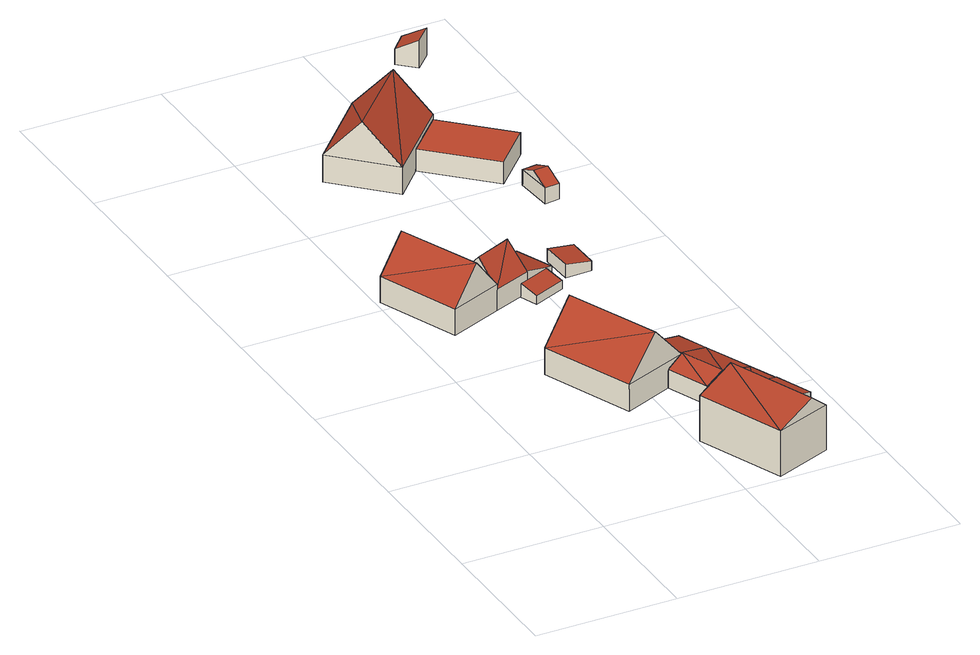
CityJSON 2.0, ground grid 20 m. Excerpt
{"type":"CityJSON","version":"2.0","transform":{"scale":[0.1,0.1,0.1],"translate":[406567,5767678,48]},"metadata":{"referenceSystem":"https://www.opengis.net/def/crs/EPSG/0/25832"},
"CityObjects":{
"building1":{"type":"Building","attributes":{"Gemeindeschluessel":"05566012","Geometrietyp2DReferenz":"3000","function":"31001_1000"},"address":[{"country":"Germany","locality":"Greven","thoroughfareNumber":"1","thoroughfareName":"Hessenweg"}],"children":["building1-1","building1-2","building1-3"]},
"building1-1":{"type":"BuildingPart","attributes":{"roofType":"3100","measuredHeight":6.68},"parents":["building1"],"geometry":[{"type":"Solid","lod":"2","boundaries":[[[[0,1,2,3]],[[4,5,6,7]],[[8,9,0]],[[0,3,10,8]],[[9,8,11,4]],[[4,7,12,9]],[[1,13,6,5,2]],[[1,0,14,13]],[[13,14,7,6]],[[5,4,3,2]],[[12,15,14,0,9]],[[12,7,14,15]],[[10,11,8]],[[10,3,4,11]]]],"semantics":{"surfaces":[{"type":"WallSurface"},{"type":"RoofSurface"},{"type":"GroundSurface"},{"type":"ClosureSurface"}],"values":[[0,0,1,1,1,1,2,0,3,3,0,3,0,3]]}}]},
"building1-2":{"type":"BuildingPart","attributes":{"roofType":"3100","measuredHeight":8.66},"parents":["building1"],"geometry":[{"type":"Solid","lod":"2","boundaries":[[[[16,17,18,19]],[[20,21,17,16]],[[19,18,5,4,22]],[[16,23,20]],[[22,24,19]],[[24,23,16]],[[16,19,24]],[[22,11,10,20,23]],[[23,24,22]],[[17,21,2,5,18]],[[21,20,10,3,2]],[[11,22,4]],[[5,2,3,4]],[[3,10,11,4]]]],"semantics":{"surfaces":[{"type":"WallSurface"},{"type":"RoofSurface"},{"type":"GroundSurface"},{"type":"ClosureSurface"}],"values":[[0,0,0,0,0,1,1,1,1,2,0,0,3,3]]}}]},
"building1-3":{"type":"BuildingPart","attributes":{"roofType":"2100","measuredHeight":3.22},"parents":["building1"],"geometry":[{"type":"Solid","lod":"2","boundaries":[[[[25,26,13,14,15]],[[27,28,26,25]],[[29,30,28,27]],[[31,7,6,30,29]],[[29,27,25,15,12,31]],[[26,28,30,6,13]],[[31,12,7]],[[6,7,14,13]],[[7,12,15,14]]]],"semantics":{"surfaces":[{"type":"WallSurface"},{"type":"RoofSurface"},{"type":"GroundSurface"},{"type":"ClosureSurface"}],"values":[[0,0,0,0,1,2,0,3,3]]}}]},
"building2":{"type":"Building","attributes":{"Gemeindeschluessel":"05566012","Geometrietyp2DReferenz":"3000","function":"31001_1000"},"address":[{"country":"Germany","locality":"Greven","thoroughfareNumber":"3","thoroughfareName":"Hessenweg"}],"children":["building2-1","building2-2","building2-3"]},
"building2-1":{"type":"BuildingPart","attributes":{"roofType":"3100","measuredHeight":4.02},"parents":["building2"],"geometry":[{"type":"Solid","lod":"2","boundaries":[[[[32,33,34,35]],[[36,37,38,39]],[[35,34,37,36]],[[36,40,35]],[[35,40,41]],[[41,42,32,35]],[[40,36,39]],[[39,43,41,40]],[[33,44,38,37,34]],[[33,32,45,44]],[[38,44,45,46,39]],[[43,39,46]],[[42,45,32]],[[45,42,41,43,46]]]],"semantics":{"surfaces":[{"type":"WallSurface"},{"type":"RoofSurface"},{"type":"GroundSurface"},{"type":"ClosureSurface"}],"values":[[0,0,0,0,1,1,1,1,2,3,3,0,3,3]]}}]},
"building2-2":{"type":"BuildingPart","attributes":{"roofType":"3100","measuredHeight":9.36},"parents":["building2"],"geometry":[{"type":"Solid","lod":"2","boundaries":[[[[47,48,49,50]],[[51,52,48,47]],[[47,53,51]],[[42,54,50]],[[54,53,47]],[[47,50,54]],[[42,55,51,53]],[[53,54,42]],[[48,52,56,44,33,49]],[[52,51,55,56]],[[56,55,42,45,44]],[[33,32,42,50,49]],[[44,45,32,33]],[[45,42,32]]]],"semantics":{"surfaces":[{"type":"WallSurface"},{"type":"RoofSurface"},{"type":"GroundSurface"},{"type":"ClosureSurface"}],"values":[[0,0,0,0,1,1,1,1,2,0,3,0,3,3]]}}]},
"building2-3":{"type":"BuildingPart","attributes":{"roofType":"2100","measuredHeight":4.13},"parents":["building2"],"geometry":[{"type":"Solid","lod":"2","boundaries":[[[[57,58,56,55,59]],[[39,38,58,57]],[[43,46,39,57,59,60]],[[58,38,44,56]],[[41,43,60,42]],[[39,46,45,44,38]],[[46,43,41,42,45]],[[42,60,59,55]],[[44,45,42,55,56]]]],"semantics":{"surfaces":[{"type":"WallSurface"},{"type":"RoofSurface"},{"type":"GroundSurface"},{"type":"ClosureSurface"}],"values":[[0,0,1,2,0,3,3,0,3]]}}]},
"building3":{"type":"Building","attributes":{"Gemeindeschluessel":"05566012","Geometrietyp2DReferenz":"3000","function":"31001_1000"},"address":[{"country":"Germany","locality":"Greven","thoroughfareNumber":"5","thoroughfareName":"Hessenweg"}],"children":["building3-1","building3-2","building3-3"]},
"building3-1":{"type":"BuildingPart","attributes":{"roofType":"3100","measuredHeight":3.87},"parents":["building3"],"geometry":[{"type":"Solid","lod":"2","boundaries":[[[[61,62,63,36]],[[35,64,65,66]],[[36,63,64,35]],[[35,40,36]],[[67,61,36]],[[36,40,67]],[[66,68,67,40]],[[40,35,66]],[[62,69,65,64,63]],[[62,61,70,69]],[[69,70,66,65]],[[66,70,68]],[[68,70,61,67]]]],"semantics":{"surfaces":[{"type":"WallSurface"},{"type":"RoofSurface"},{"type":"GroundSurface"},{"type":"ClosureSurface"}],"values":[[0,0,0,0,1,1,1,1,2,3,3,0,3]]}}]},
"building3-2":{"type":"BuildingPart","attributes":{"roofType":"2100","measuredHeight":4.35},"parents":["building3"],"geometry":[{"type":"Solid","lod":"2","boundaries":[[[[71,72,62,61,73]],[[74,75,72,71]],[[71,73,76,74]],[[62,72,75,69]],[[61,67,68,76,73]],[[62,69,70,61]],[[70,68,67,61]],[[75,74,76,68,70,69]]]],"semantics":{"surfaces":[{"type":"WallSurface"},{"type":"RoofSurface"},{"type":"GroundSurface"},{"type":"ClosureSurface"}],"values":[[0,0,1,2,0,3,3,3]]}}]},
"building3-3":{"type":"BuildingPart","attributes":{"roofType":"3100","measuredHeight":8.65},"parents":["building3"],"geometry":[{"type":"Solid","lod":"2","boundaries":[[[[77,78,79,80]],[[80,79,81,82]],[[77,83,84]],[[82,85,80]],[[80,85,83]],[[83,77,80]],[[85,82,84]],[[84,83,85]],[[78,65,69,75,81,79]],[[78,77,84,76,70,66,65]],[[65,66,70,69]],[[75,74,76,84,82,81]],[[69,70,76,74,75]]]],"semantics":{"surfaces":[{"type":"WallSurface"},{"type":"RoofSurface"},{"type":"GroundSurface"},{"type":"ClosureSurface"}],"values":[[0,0,0,0,1,1,1,1,2,0,3,0,3]]}}]},
"building4":{"type":"Building","attributes":{"Gemeindeschluessel":"05566012","Geometrietyp2DReferenz":"3000","function":"31001_1310","roofType":"2100","measuredHeight":2},"geometry":[{"type":"Solid","lod":"2","boundaries":[[[[86,87,30,88]],[[89,90,87,86]],[[91,92,90,89]],[[88,30,92,91]],[[89,86,88,91]],[[87,90,92,30]]]],"semantics":{"surfaces":[{"type":"WallSurface"},{"type":"RoofSurface"},{"type":"GroundSurface"}],"values":[[0,0,0,0,1,2]]}}]},
"building5":{"type":"Building","attributes":{"Gemeindeschluessel":"05566012","Geometrietyp2DReferenz":"3000","function":"31001_1310","roofType":"2100","measuredHeight":1.93},"geometry":[{"type":"Solid","lod":"2","boundaries":[[[[93,94,95,96]],[[97,98,94,93]],[[99,100,98,97]],[[96,95,100,99]],[[97,93,96,99]],[[94,98,100,95]]]],"semantics":{"surfaces":[{"type":"WallSurface"},{"type":"RoofSurface"},{"type":"GroundSurface"}],"values":[[0,0,0,0,1,2]]}}]},
"building6":{"type":"Building","attributes":{"Gemeindeschluessel":"05566012","Geometrietyp2DReferenz":"3000","function":"31001_1000"},"address":[{"country":"Germany","locality":"Greven","thoroughfareNumber":"27","thoroughfareName":"Sprakeler Str."}],"children":["building6-1","building6-2"]},
"building6-1":{"type":"BuildingPart","attributes":{"roofType":"1000","measuredHeight":3.25},"parents":["building6"],"geometry":[{"type":"Solid","lod":"2","boundaries":[[[[101,102,103,104]],[[105,106,102,101]],[[107,108,106,105]],[[105,101,104,107]],[[102,106,108,103]],[[108,107,104,103]]]],"semantics":{"surfaces":[{"type":"WallSurface"},{"type":"RoofSurface"},{"type":"GroundSurface"},{"type":"ClosureSurface"}],"values":[[0,0,0,1,2,3]]}}]},
"building6-2":{"type":"BuildingPart","attributes":{"roofType":"3100","measuredHeight":9.64},"parents":["building6"],"geometry":[{"type":"Solid","lod":"2","boundaries":[[[[109,110,111,112]],[[113,104,103,110,109]],[[112,111,114,115]],[[109,116,113]],[[115,117,112]],[[117,116,109]],[[109,112,117]],[[115,113,116]],[[116,117,115]],[[110,103,108,114,111]],[[108,107,104,113,115,114]],[[103,104,107,108]]]],"semantics":{"surfaces":[{"type":"WallSurface"},{"type":"RoofSurface"},{"type":"GroundSurface"},{"type":"ClosureSurface"}],"values":[[0,0,0,0,0,1,1,1,1,2,0,3]]}}]},
"building7":{"type":"Building","attributes":{"Gemeindeschluessel":"05566012","Geometrietyp2DReferenz":"3000","function":"51009_1610","roofType":"3100","measuredHeight":3.43},"geometry":[{"type":"Solid","lod":"2","boundaries":[[[[118,119,120,121]],[[122,123,119,118]],[[124,125,123,122]],[[121,120,125,124]],[[118,126,122]],[[124,127,121]],[[121,127,126,118]],[[122,126,127,124]],[[119,123,125,120]]]],"semantics":{"surfaces":[{"type":"WallSurface"},{"type":"RoofSurface"},{"type":"GroundSurface"}],"values":[[0,0,0,0,0,0,1,1,2]]}}]},
"building8":{"type":"Building","attributes":{"Gemeindeschluessel":"05566012","Geometrietyp2DReferenz":"3000","function":"51009_1610","roofType":"2100","measuredHeight":4.04},"geometry":[{"type":"Solid","lod":"2","boundaries":[[[[128,129,130,131]],[[132,133,129,128]],[[134,135,133,132]],[[131,130,135,134]],[[132,128,131,134]],[[129,133,135,130]]]],"semantics":{"surfaces":[{"type":"WallSurface"},{"type":"RoofSurface"},{"type":"GroundSurface"}],"values":[[0,0,0,0,1,2]]}}]}
},
"vertices":[
[154,609,35],[154,609,4],[103,587,4],[103,587,35],[126,530,35],[126,530,4],[179,551,4],[179,551,35],[114,558,71],[166,580,71],[105,581,42],[123,536,42],[179,552,36],[157,601,4],[157,601,35],[157,601,36],
[5,615,42],[5,615,4],[51,500,4],[51,500,42],[79,644,42],[79,644,4],[126,530,42],[42,629,91],[89,515,91],
[201,622,22],[201,622,4],[223,569,22],[223,569,4],[213,565,25],[213,565,4],[179,551,36],
[228,262,31],[228,262,4],[252,203,4],[252,203,31],[323,221,31],[323,221,4],[295,289,4],[295,289,31],[278,210,44],[253,272,44],[251,271,43],[284,284,35],[251,271,4],[251,271,31],[295,288,31],
[106,363,43],[106,363,4],[158,234,4],[158,234,43],[196,402,43],[196,402,4],[151,383,97],[205,252,97],[234,312,43],[234,312,4],
[278,330,31],[278,330,4],[234,312,45],[251,271,45],
[339,182,31],[339,182,5],[323,221,5],[252,203,5],[271,155,5],[271,155,31],[296,165,44],[282,159,37],[282,159,5],[282,159,31],
[360,130,32],[360,130,5],[339,182,32],[303,107,49],[303,107,5],[282,159,49],
[202,127,71],[202,127,5],[252,3,5],[252,3,71],[332,34,5],[332,34,71],[258,150,92],[282,159,71],[308,25,92],
[223,540,16],[223,540,4],[213,565,24],[177,521,16],[177,521,4],[167,547,24],[167,547,4],
[276,611,17],[276,611,3],[238,610,3],[238,610,22],[277,565,17],[277,565,3],[240,564,22],[240,564,3],
[329,858,36],[329,858,4],[247,937,4],[247,937,36],[277,803,36],[277,803,4],[194,882,36],[194,882,4],
[170,1009,43],[170,1009,4],[78,912,4],[78,912,43],[247,937,43],[153,839,4],[153,839,43],[209,973,100],[115,876,100],
[319,795,25],[319,795,2],[298,793,2],[298,793,25],[323,741,25],[323,741,2],[302,739,25],[302,739,2],[321,768,37],[300,766,37],
[336,1126,46],[336,1126,6],[312,1148,6],[312,1148,29],[313,1102,46],[313,1102,6],[290,1124,29],[290,1124,6]
]}
